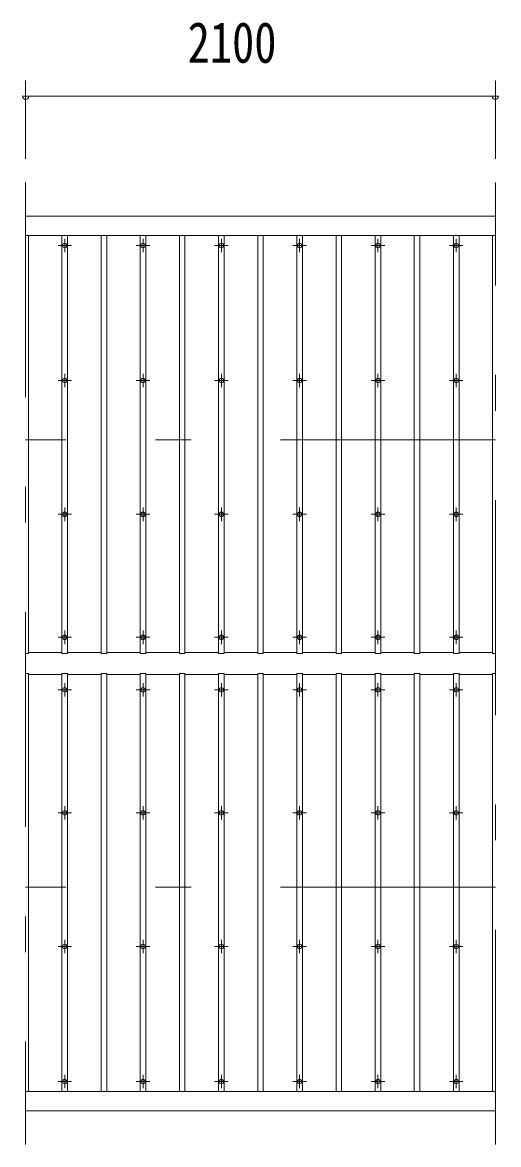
# Model space of a CAD drawing. Units: millimetres, scale not verified. Extents: x -32624 to 32629, y -14700 to 14700.
# Drawn here: x -21952 to -19824, y 8173 to 13188 of the extents above; entities that cross this region are included whole.
import ezdxf
from ezdxf.enums import TextEntityAlignment as Align

# ---------------------------------------------------------------- set-up
doc = ezdxf.new("R2010")
doc.units = ezdxf.units.MM
doc.header["$LTSCALE"] = 80
doc.linetypes.add('USER3', pattern=[24, 12, -5, 2, -5])
for name, color, linetype, lineweight in [('0-2_1-0BOLD', 7, 'Continuous', 18), ('0-3_1-2CENTER', 3, 'USER3', 18), ('0-4_1-4THIN', 4, 'Continuous', 18), ('0-5_1-5DIM', 3, 'Continuous', 18)]:
    doc.layers.add(name, color=color, linetype=linetype, lineweight=lineweight)
doc.styles.add('ＭＳ ゴシック', font='')
doc.styles.get('ＭＳ ゴシック').set_extended_font_data('MS Gothic')

msp = doc.modelspace()

# ---------------------------------------------------------------- linework, layer by layer
at = {"layer": '0-2_1-0BOLD'}
for p, q in [((-19837.95, 12322.54), (-21937.96, 12322.54)), ((-21937.96, 12236.05), (-19837.95, 12236.05)), ((-19837.95, 8409.03), (-21937.96, 8409.03)), ((-21937.96, 8322.54), (-19837.95, 8322.54))]:
    msp.add_line(p, q, dxfattribs=at)
for centre in [(-21762.96, 12191.11), (-21412.96, 12191.11), (-21062.96, 12191.11), (-20712.96, 12191.11), (-20362.96, 12191.11), (-20012.96, 12191.11), (-21762.96, 11587.41), (-21412.96, 11587.41), (-21062.96, 11587.41), (-20712.96, 11587.41), (-20362.96, 11587.41), (-20012.96, 11587.41), (-21762.96, 10989.62), (-21412.96, 10989.62), (-21062.96, 10989.62), (-20712.96, 10989.62), (-20362.96, 10989.62), (-20012.96, 10989.62), (-21762.96, 10439.93), (-21412.96, 10439.93), (-21062.96, 10439.93), (-20712.96, 10439.93), (-20362.96, 10439.93), (-20012.96, 10439.93), (-21762.96, 10205.15), (-21412.96, 10205.15), (-21062.96, 10205.15), (-20712.96, 10205.15), (-20362.96, 10205.15), (-20012.96, 10205.15), (-21762.96, 9655.46), (-21412.96, 9655.46), (-21062.96, 9655.46), (-20712.96, 9655.46), (-20362.96, 9655.46), (-20012.96, 9655.46), (-21762.96, 9057.68), (-21412.96, 9057.68), (-21062.96, 9057.68), (-20712.96, 9057.68), (-20362.96, 9057.68), (-20012.96, 9057.68), (-21762.96, 8453.97), (-21412.96, 8453.97), (-21062.96, 8453.97), (-20712.96, 8453.97), (-20362.96, 8453.97), (-20012.96, 8453.97)]:
    msp.add_circle(centre, 10, dxfattribs=at)
at = {"layer": '0-3_1-2CENTER'}
for p, q in [((-21937.96, 12472.55), (-21937.96, 8172.54)), ((-19837.96, 8172.54), (-19837.96, 12472.55)), ((-21732.96, 12191.11), (-21792.96, 12191.11)), ((-21762.96, 12161.11), (-21762.96, 12221.12)), ((-21442.96, 12191.11), (-21382.96, 12191.11)), ((-21412.96, 12221.12), (-21412.96, 12161.11)), ((-21032.96, 12191.11), (-21092.96, 12191.11)), ((-21062.96, 12161.11), (-21062.96, 12221.12)), ((-20742.96, 12191.11), (-20682.96, 12191.11)), ((-20712.96, 12221.12), (-20712.96, 12161.11)), ((-20332.96, 12191.11), (-20392.96, 12191.11)), ((-20362.96, 12161.11), (-20362.96, 12221.12)), ((-19982.96, 12191.11), (-20042.96, 12191.11)), ((-20012.96, 12221.12), (-20012.96, 12161.11)), ((-21732.96, 11587.41), (-21792.96, 11587.41)), ((-21762.96, 11617.41), (-21762.96, 11557.41)), ((-21442.96, 11587.41), (-21382.96, 11587.41)), ((-21412.96, 11557.41), (-21412.96, 11617.41)), ((-21092.96, 11587.41), (-21032.96, 11587.41)), ((-21062.96, 11617.41), (-21062.96, 11557.41)), ((-20742.96, 11587.41), (-20682.96, 11587.41)), ((-20712.96, 11557.41), (-20712.96, 11617.41)), ((-20332.96, 11587.41), (-20392.96, 11587.41)), ((-20362.96, 11617.41), (-20362.96, 11557.41)), ((-20042.96, 11587.41), (-19982.96, 11587.41)), ((-20012.96, 11557.41), (-20012.96, 11617.41)), ((-19837.95, 11322.54), (-21937.96, 11322.54)), ((-21732.96, 10989.62), (-21792.96, 10989.62)), ((-21762.96, 11019.63), (-21762.96, 10959.62)), ((-21442.96, 10989.62), (-21382.96, 10989.62)), ((-21412.96, 10959.62), (-21412.96, 11019.63)), ((-21092.96, 10989.62), (-21032.96, 10989.62)), ((-21062.96, 11019.63), (-21062.96, 10959.62)), ((-20742.96, 10989.62), (-20682.96, 10989.62)), ((-20712.96, 10959.62), (-20712.96, 11019.63)), ((-20332.96, 10989.62), (-20392.96, 10989.62)), ((-20362.96, 11019.63), (-20362.96, 10959.62)), ((-20042.96, 10989.62), (-19982.96, 10989.62)), ((-20012.96, 10959.62), (-20012.96, 11019.63)), ((-21732.96, 10439.93), (-21792.96, 10439.93)), ((-21762.96, 10409.93), (-21762.96, 10469.93)), ((-21382.96, 10439.93), (-21442.96, 10439.93)), ((-21412.96, 10409.93), (-21412.96, 10469.93)), ((-21092.96, 10439.93), (-21032.96, 10439.93)), ((-21062.96, 10409.93), (-21062.96, 10469.93)), ((-20682.96, 10439.93), (-20742.96, 10439.93)), ((-20712.96, 10409.93), (-20712.96, 10469.93)), ((-20332.96, 10439.93), (-20392.96, 10439.93)), ((-20362.96, 10409.93), (-20362.96, 10469.93)), ((-20042.96, 10439.93), (-19982.96, 10439.93)), ((-20012.96, 10469.93), (-20012.96, 10409.93)), ((-21762.96, 10235.15), (-21762.96, 10175.15)), ((-21412.96, 10235.15), (-21412.96, 10175.15)), ((-21062.96, 10235.15), (-21062.96, 10175.15)), ((-20712.96, 10235.15), (-20712.96, 10175.15)), ((-20362.96, 10235.15), (-20362.96, 10175.15)), ((-20012.96, 10235.15), (-20012.96, 10175.15)), ((-21732.96, 10205.15), (-21792.96, 10205.15)), ((-21382.96, 10205.15), (-21442.96, 10205.15)), ((-21032.96, 10205.15), (-21092.96, 10205.15)), ((-20682.96, 10205.15), (-20742.96, 10205.15)), ((-20332.96, 10205.15), (-20392.96, 10205.15)), ((-20042.96, 10205.15), (-19982.96, 10205.15)), ((-21762.96, 9685.46), (-21762.96, 9625.46)), ((-21412.96, 9625.46), (-21412.96, 9685.46)), ((-21062.96, 9685.46), (-21062.96, 9625.46)), ((-20712.96, 9625.46), (-20712.96, 9685.46)), ((-20362.96, 9685.46), (-20362.96, 9625.46)), ((-20012.96, 9625.46), (-20012.96, 9685.46)), ((-21792.96, 9655.46), (-21732.96, 9655.46)), ((-21382.96, 9655.46), (-21442.96, 9655.46)), ((-21092.96, 9655.46), (-21032.96, 9655.46)), ((-20682.96, 9655.46), (-20742.96, 9655.46)), ((-20392.96, 9655.46), (-20332.96, 9655.46)), ((-20042.96, 9655.46), (-19982.96, 9655.46)), ((-19837.95, 9322.54), (-21937.96, 9322.54)), ((-21762.96, 9087.67), (-21762.96, 9027.67)), ((-21412.96, 9027.67), (-21412.96, 9087.67)), ((-21062.96, 9087.67), (-21062.96, 9027.67)), ((-20712.96, 9027.67), (-20712.96, 9087.67)), ((-20362.96, 9087.67), (-20362.96, 9027.67)), ((-20012.96, 9027.67), (-20012.96, 9087.67)), ((-21792.96, 9057.68), (-21732.96, 9057.68)), ((-21382.96, 9057.68), (-21442.96, 9057.68)), ((-21092.96, 9057.68), (-21032.96, 9057.68)), ((-20682.96, 9057.68), (-20742.96, 9057.68)), ((-20392.96, 9057.68), (-20332.96, 9057.68)), ((-20042.96, 9057.68), (-19982.96, 9057.68)), ((-21762.96, 8423.96), (-21762.96, 8483.97)), ((-21412.96, 8483.97), (-21412.96, 8423.96)), ((-21062.96, 8423.96), (-21062.96, 8483.97)), ((-20712.96, 8483.97), (-20712.96, 8423.96)), ((-20362.96, 8423.96), (-20362.96, 8483.97)), ((-20012.96, 8483.97), (-20012.96, 8423.96)), ((-21792.96, 8453.97), (-21732.96, 8453.97)), ((-21442.96, 8453.97), (-21382.96, 8453.97)), ((-21032.96, 8453.97), (-21092.96, 8453.97)), ((-20742.96, 8453.97), (-20682.96, 8453.97)), ((-20332.96, 8453.97), (-20392.96, 8453.97)), ((-20042.96, 8453.97), (-19982.96, 8453.97))]:
    msp.add_line(p, q, dxfattribs=at)
at = {"layer": '0-4_1-4THIN'}
for p, q in [((-21925.46, 10367.39), (-21925.46, 12236.05)), ((-21750.46, 12236.05), (-21750.46, 10367.39)), ((-21575.46, 12236.05), (-21575.46, 10367.39)), ((-21400.46, 12236.05), (-21400.46, 10367.39)), ((-21225.46, 12236.05), (-21225.46, 10367.39)), ((-21050.46, 12236.05), (-21050.46, 10367.39)), ((-20875.46, 12236.05), (-20875.46, 10367.39)), ((-20700.46, 12236.05), (-20700.46, 10367.39)), ((-20525.46, 12236.05), (-20525.46, 10367.39)), ((-20350.46, 12236.05), (-20350.46, 10367.39)), ((-20175.46, 12236.05), (-20175.46, 10367.39)), ((-20000.46, 12236.05), (-20000.46, 10367.39)), ((-21925.46, 10367.39), (-21937.96, 10367.39)), ((-21775.46, 10371.64), (-21925.46, 10371.64)), ((-21600.46, 10371.64), (-21750.46, 10371.64)), ((-21425.46, 10371.64), (-21575.46, 10371.64)), ((-21250.46, 10371.64), (-21400.46, 10371.64)), ((-21075.46, 10371.64), (-21225.46, 10371.64)), ((-20900.46, 10371.64), (-21050.46, 10371.64)), ((-20725.46, 10371.64), (-20875.46, 10371.64)), ((-20550.46, 10371.64), (-20700.46, 10371.64)), ((-20375.46, 10371.64), (-20525.46, 10371.64)), ((-20200.46, 10371.64), (-20350.46, 10371.64)), ((-20025.46, 10371.64), (-20175.46, 10371.64)), ((-19850.46, 10371.64), (-20000.46, 10371.64)), ((-21925.46, 10273.44), (-21775.46, 10273.44)), ((-21775.46, 10277.69), (-21775.46, 8409.03)), ((-21750.46, 10273.44), (-21600.46, 10273.44)), ((-21600.46, 10277.69), (-21600.46, 8409.03)), ((-21575.46, 10273.44), (-21425.46, 10273.44)), ((-21425.46, 10277.69), (-21425.46, 8409.03)), ((-21400.46, 10273.44), (-21250.46, 10273.44)), ((-21250.46, 10277.69), (-21250.46, 8409.03)), ((-21225.46, 10273.44), (-21075.46, 10273.44)), ((-21075.46, 10277.69), (-21075.46, 8409.03)), ((-21050.46, 10273.44), (-20900.46, 10273.44)), ((-20900.46, 10277.69), (-20900.46, 8409.03)), ((-20875.46, 10273.44), (-20725.46, 10273.44)), ((-20725.46, 10277.69), (-20725.46, 8409.03)), ((-20700.46, 10273.44), (-20550.46, 10273.44)), ((-20550.46, 8409.03), (-20550.46, 10277.69)), ((-20525.46, 10273.44), (-20375.46, 10273.44)), ((-20375.46, 10277.69), (-20375.46, 8409.03)), ((-20350.46, 10273.44), (-20200.46, 10273.44)), ((-20200.46, 8409.03), (-20200.46, 10277.69)), ((-20175.46, 10273.44), (-20025.46, 10273.44)), ((-20025.46, 10277.69), (-20025.46, 8409.03)), ((-20000.46, 10273.44), (-19850.46, 10273.44)), ((-19850.46, 10277.69), (-19850.46, 8409.03)), ((-19850.46, 10277.69), (-19837.95, 10277.69))]:
    msp.add_line(p, q, dxfattribs=at)
for points in [[(-21750.46, 10367.39), (-21775.46, 10367.39), (-21775.46, 12236.05)], [(-21575.46, 10367.39), (-21600.46, 10367.39), (-21600.46, 12236.05)], [(-21400.46, 10367.39), (-21425.46, 10367.39), (-21425.46, 12236.05)], [(-21225.46, 10367.39), (-21250.46, 10367.39), (-21250.46, 12236.05)], [(-21050.46, 10367.39), (-21075.46, 10367.39), (-21075.46, 12236.05)], [(-20875.46, 10367.39), (-20900.46, 10367.39), (-20900.46, 12236.05)], [(-20700.46, 10367.39), (-20725.46, 10367.39), (-20725.46, 12236.05)], [(-20525.46, 10367.39), (-20550.46, 10367.39), (-20550.46, 12236.05)], [(-20350.46, 10367.39), (-20375.46, 10367.39), (-20375.46, 12236.05)], [(-20175.46, 10367.39), (-20200.46, 10367.39), (-20200.46, 12236.05)], [(-20000.46, 10367.39), (-20025.46, 10367.39), (-20025.46, 12236.05)], [(-19850.46, 12236.05), (-19850.46, 10367.39), (-19837.95, 10367.39)], [(-21925.46, 8409.03), (-21925.46, 10277.69), (-21937.96, 10277.69)], [(-21750.46, 8409.03), (-21750.46, 10277.69), (-21775.46, 10277.69)], [(-21575.46, 8409.03), (-21575.46, 10277.69), (-21600.46, 10277.69)], [(-21400.46, 8409.03), (-21400.46, 10277.69), (-21425.46, 10277.69)], [(-21225.46, 8409.03), (-21225.46, 10277.69), (-21250.46, 10277.69)], [(-21050.46, 8409.03), (-21050.46, 10277.69), (-21075.46, 10277.69)], [(-20875.46, 8409.03), (-20875.46, 10277.69), (-20900.46, 10277.69)], [(-20700.46, 8409.03), (-20700.46, 10277.69), (-20725.46, 10277.69)], [(-20550.46, 10277.69), (-20525.46, 10277.69), (-20525.46, 8409.03)], [(-20350.46, 8409.03), (-20350.46, 10277.69), (-20375.46, 10277.69)], [(-20200.46, 10277.69), (-20175.46, 10277.69), (-20175.46, 8409.03)], [(-20000.46, 8409.03), (-20000.46, 10277.69), (-20025.46, 10277.69)]]:
    msp.add_lwpolyline(points, dxfattribs=at)
at = {"layer": '0-5_1-5DIM'}
for p, q in [((-21937.95, 12928.35), (-21937.95, 12578.35)), ((-19837.95, 12578.35), (-19837.95, 12928.35)), ((-21923.96, 12858.35), (-21951.96, 12858.35)), ((-19837.95, 12858.35), (-21937.96, 12858.35)), ((-19823.95, 12858.35), (-19851.95, 12858.35))]:
    msp.add_line(p, q, dxfattribs=at)
for centre in [(-21937.96, 12858.35), (-19837.95, 12858.35)]:
    msp.add_arc(centre, 14, 180, 0, dxfattribs=at)

# ---------------------------------------------------------------- texts
at = {"layer": '0-5_1-5DIM', "color": 7, "style": 'ＭＳ ゴシック', "width": 0.8}
msp.add_text('2100', height=182.3, dxfattribs=at).set_placement((-21213.45, 12953.22), align=Align.BOTTOM_LEFT)

doc.saveas('drawing.dxf')
